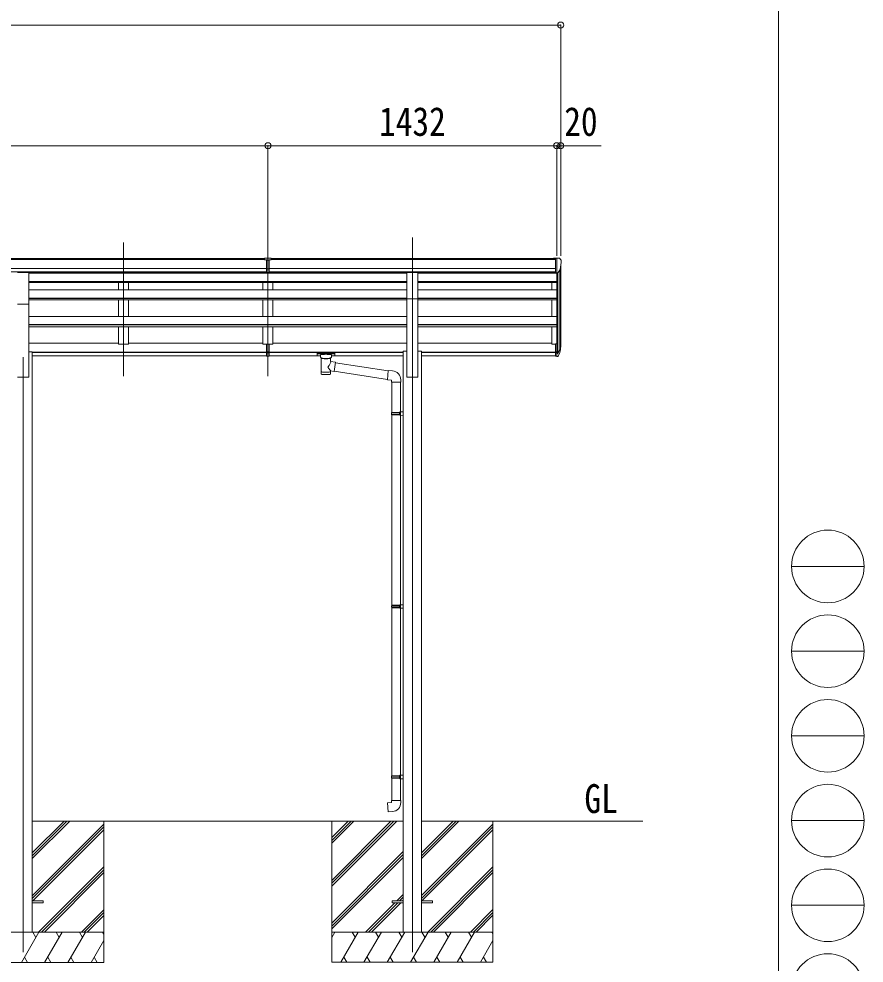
# Model space of a CAD drawing. Units: millimetres at full size, sheet at 1:30. Extents: x -8385 to 8479, y -5853 to 5787.
# Drawn here: x 4287 to 8479, y -3049 to 1632 of the extents above; entities that cross this region are included whole.
import ezdxf
from ezdxf.enums import TextEntityAlignment as Align

# ---------------------------------------------------------------- set-up
doc = ezdxf.new("R2010")
doc.units = ezdxf.units.MM
doc.header["$LTSCALE"] = 30
doc.header["$PDMODE"] = 32
doc.header["$PDSIZE"] = 30
for name, color, linetype, lineweight in [('0-0_0', 7, 'Continuous', 9), ('0-1_本体', 4, 'Continuous', 9), ('0-2_部品', 7, 'Continuous', 9), ('0-8_PARTS2', 2, 'Continuous', 9), ('0-A_寸法', 6, 'Continuous', 9), ('F-0_240', 7, 'Continuous', 9)]:
    doc.layers.add(name, color=color, linetype=linetype, lineweight=lineweight)
doc.styles.add('ＭＳ ゴシック', font='')
doc.styles.get('ＭＳ ゴシック').set_extended_font_data('MS Gothic')

msp = doc.modelspace()

# ---------------------------------------------------------------- linework, layer by layer
at = {"layer": '0-0_0'}
for p, q in [((4353.33, -2531.1), (4538.96, -2345.47)), ((4353.33, -2516.96), (4524.82, -2345.47)), ((4353.33, -2502.82), (4510.68, -2345.47)), ((4353.33, -2345.47), (6192.93, -2345.47)), ((4353.33, -2714.95), (4708.13, -2360.15)), ((4353.33, -2729.09), (4708.13, -2374.29)), ((4708.13, -2345.47), (4708.13, -3045.47)), ((5838.13, -2345.04), (5838.13, -3045.04)), ((5838.13, -2639.22), (6132.31, -2345.04)), ((5838.13, -2653.36), (6146.45, -2345.04)), ((5838.13, -2667.5), (6160.59, -2345.04)), ((5838.13, -2455.37), (5948.46, -2345.04)), ((5838.13, -2441.23), (5934.32, -2345.04)), ((5838.13, -2427.09), (5920.18, -2345.04)), ((7381.61, -2345.04), (6283.33, -2345.04)), ((6283.33, -2530.67), (6468.96, -2345.04)), ((6283.33, -2516.53), (6454.82, -2345.04)), ((6283.33, -2502.39), (6440.68, -2345.04)), ((6283.33, -2714.52), (6638.13, -2359.72)), ((6283.33, -2728.66), (6638.13, -2373.86)), ((6638.13, -2345.04), (6638.13, -3045.04)), ((4355.59, -2740.97), (4708.13, -2388.44)), ((6285.59, -2740.54), (6638.13, -2388)), ((5838.13, -2851.35), (6192.93, -2496.55)), ((5838.13, -2865.49), (6192.93, -2510.69)), ((5838.13, -2879.63), (6192.93, -2524.84)), ((4384.94, -2895.47), (4708.13, -2572.28)), ((6314.94, -2895.04), (6638.13, -2571.85)), ((4399.08, -2895.47), (4708.13, -2586.43)), ((4413.23, -2895.47), (4708.13, -2600.57)), ((6329.08, -2895.04), (6638.13, -2585.99)), ((6343.22, -2895.04), (6638.13, -2600.14)), ((6161.07, -2740.54), (6192.93, -2708.68)), ((6006.57, -2895.04), (6152.07, -2749.54)), ((6020.71, -2895.04), (6166.21, -2749.54)), ((6034.86, -2895.04), (6180.36, -2749.54)), ((6175.21, -2740.54), (6192.93, -2722.83)), ((6189.36, -2740.54), (6192.93, -2736.97)), ((4597.07, -2895.47), (4708.13, -2784.41)), ((4611.22, -2895.47), (4708.13, -2798.56)), ((6527.07, -2895.04), (6638.13, -2783.98)), ((6541.21, -2895.04), (6638.13, -2798.13)), ((4625.36, -2895.47), (4708.13, -2812.7)), ((6555.36, -2895.04), (6638.13, -2812.27)), ((4708.13, -2895.47), (3908.13, -2895.47)), ((4299.29, -3045.47), (4385.89, -2895.47)), ((4370.89, -2921.45), (4355.89, -2895.47)), ((4414.76, -3045.47), (4501.36, -2895.47)), ((4486.36, -2921.45), (4471.36, -2895.47)), ((4530.23, -3045.47), (4616.83, -2895.47)), ((4586.83, -2895.47), (4601.83, -2921.45)), ((4702.3, -2895.47), (4708.13, -2905.57)), ((6638.13, -2895.04), (5838.13, -2895.04)), ((5838.13, -2922.54), (5854.01, -2895.04)), ((5882.88, -3045.04), (5969.48, -2895.04)), ((5954.48, -2921.02), (5939.48, -2895.04)), ((5998.35, -3045.04), (6084.95, -2895.04)), ((6069.95, -2921.02), (6054.95, -2895.04)), ((6113.82, -3045.04), (6200.42, -2895.04)), ((6185.42, -2921.02), (6170.42, -2895.04)), ((6229.29, -3045.04), (6315.89, -2895.04)), ((6300.89, -2921.02), (6285.89, -2895.04)), ((6344.76, -3045.04), (6431.36, -2895.04)), ((6416.36, -2921.02), (6401.36, -2895.04)), ((6460.23, -3045.04), (6546.83, -2895.04)), ((6516.83, -2895.04), (6531.83, -2921.02)), ((6632.3, -2895.04), (6638.13, -2905.14)), ((4645.7, -3045.47), (4708.13, -2937.33)), ((6575.7, -3045.04), (6638.13, -2936.9)), ((4314.29, -3019.49), (4329.29, -3045.47)), ((4429.76, -3019.49), (4444.76, -3045.47)), ((4545.23, -3019.49), (4560.23, -3045.47)), ((4660.7, -3019.49), (4675.7, -3045.47)), ((5897.88, -3019.06), (5912.87, -3045.04)), ((6013.35, -3019.06), (6028.34, -3045.04)), ((6128.82, -3019.06), (6143.82, -3045.04)), ((6244.29, -3019.06), (6259.29, -3045.04)), ((6359.76, -3019.06), (6374.76, -3045.04)), ((6475.23, -3019.06), (6490.23, -3045.04)), ((6590.7, -3019.06), (6605.69, -3045.04)), ((3908.13, -3045.47), (4708.13, -3045.47)), ((5838.13, -3045.04), (6638.13, -3045.04))]:
    msp.add_line(p, q, dxfattribs=at)
at = {"layer": '0-1_本体'}
for p, q in [((-199.37, 443.53), (5505.63, 443.53)), ((-199.37, 438.18), (5505.63, 438.18)), ((5538.63, 443.53), (6947.63, 443.53)), ((5538.63, 438.18), (6947.63, 438.18)), ((-199.37, 394.65), (5515.63, 394.65)), ((-199.37, 376.98), (5515.63, 376.98)), ((4335.63, 374.61), (5515.63, 374.61)), ((4781.13, 374.61), (4781.13, 371.61)), ((4831.13, 374.61), (4831.13, 371.61)), ((5497.13, 374.61), (5497.13, 371.61)), ((5528.63, 394.65), (6947.63, 394.65)), ((5528.63, 376.98), (6947.63, 376.98)), ((5528.63, 374.61), (6210.63, 374.61)), ((5547.13, 374.61), (5547.13, 371.61)), ((6265.63, 374.61), (6947.63, 374.61)), ((6969.85, 387.98), (6969.85, -4.78)), ((6974.13, 17.8), (6974.13, 406.78)), ((4335.63, 371.61), (5522.13, 371.61)), ((5522.13, 329.45), (4335.63, 329.45)), ((5522.13, 328.06), (4335.63, 328.06)), ((5522.13, 371.61), (6210.63, 371.61)), ((5522.13, 324.28), (5522.13, 371.61)), ((5522.13, 329.45), (6210.63, 329.45)), ((5522.13, 328.06), (6210.63, 328.06)), ((6265.63, 371.61), (6954.13, 371.61)), ((6265.63, 329.45), (6954.13, 329.45)), ((6265.63, 328.06), (6954.13, 328.06)), ((6954.13, 372.15), (6954.13, 21.65)), ((6960.13, 372.62), (6960.13, -22.78)), ((5522.13, 324.28), (4335.63, 324.28)), ((5522.13, 288.21), (4335.63, 288.21)), ((4781.13, 324.28), (4781.13, 288.21)), ((4831.13, 324.28), (4831.13, 288.21)), ((5497.13, 324.28), (5497.13, 288.21)), ((5522.13, 324.28), (6210.63, 324.28)), ((5522.13, 288.21), (6210.63, 288.21)), ((5522.13, 239.2), (5522.13, 288.21)), ((5547.13, 324.28), (5547.13, 288.21)), ((6265.63, 324.28), (6954.13, 324.28)), ((6265.63, 288.21), (6954.13, 288.21)), ((6929.13, 288.21), (6929.13, 324.37)), ((5522.13, 247.47), (4335.63, 247.47)), ((5522.13, 245.99), (4335.63, 245.99)), ((4335.63, -145.04), (4335.63, 243.19)), ((5522.13, 239.2), (4335.63, 239.2)), ((4781.13, 239.2), (4781.13, 155.84)), ((4831.13, 239.2), (4831.13, 155.84)), ((5497.13, 239.2), (5497.13, 155.84)), ((5522.13, 247.47), (6210.63, 247.47)), ((5522.13, 245.99), (6210.63, 245.99)), ((5522.13, 239.2), (6210.63, 239.2)), ((5547.13, 239.2), (5547.13, 155.84)), ((6210.63, -145.04), (6210.63, 243.19)), ((6265.63, 247.47), (6954.13, 247.47)), ((6265.63, 245.99), (6954.13, 245.99)), ((6265.63, -145.04), (6265.63, 243.19)), ((6265.63, 239.2), (6954.13, 239.2)), ((6929.13, 155.84), (6929.13, 239.18)), ((4335.63, 155.84), (5522.13, 155.84)), ((5522.13, 155.84), (6210.63, 155.84)), ((5522.13, 155.84), (5522.13, 105.5)), ((6265.63, 155.84), (6954.13, 155.84)), ((5522.13, 116.63), (4335.63, 116.63)), ((5522.13, 115.16), (4335.63, 115.16)), ((5522.13, 105.5), (4335.63, 105.5)), ((4781.13, 105.67), (4781.13, 19.43)), ((4831.13, 105.67), (4831.13, 19.43)), ((5497.13, 105.67), (5497.13, 19.43)), ((5522.13, 116.63), (6210.63, 116.63)), ((5522.13, 115.16), (6210.63, 115.16)), ((5522.13, 105.5), (6210.63, 105.5)), ((5547.13, 105.67), (5547.13, 19.43)), ((6265.63, 116.63), (6954.13, 116.63)), ((6265.63, 115.16), (6954.13, 115.16)), ((6265.63, 105.5), (6954.13, 105.5)), ((6929.13, 19.43), (6929.13, 105.5)), ((4335.63, 24.25), (4781.13, 24.25)), ((4831.13, 19.45), (4781.13, 19.45)), ((4831.13, 24.25), (5497.13, 24.25)), ((5547.13, 19.45), (5497.13, 19.45)), ((5547.13, 24.25), (6210.63, 24.25)), ((6265.63, 24.25), (6929.13, 24.25)), ((6929.13, 19.45), (6947.63, 19.45)), ((4335.63, -18.66), (4353.33, -18.66)), ((4353.33, -18.66), (4353.33, -2895.04)), ((4353.33, -20.06), (5515.63, -20.06)), ((4353.33, -21.44), (5515.63, -21.44)), ((4353.33, -38.62), (5515.63, -38.62)), ((5528.63, -20.06), (6192.93, -20.06)), ((5528.63, -21.44), (6192.93, -21.44)), ((5528.63, -38.62), (5782.63, -38.62)), ((5836.63, -38.62), (6192.93, -38.62)), ((6192.93, -15.04), (6192.93, -2895.04)), ((6192.93, -15.04), (6210.63, -15.04)), ((6265.63, -15.04), (6283.33, -15.04)), ((6283.33, -15.04), (6283.33, -2895.04)), ((6283.33, -20.06), (6947.63, -20.06)), ((6283.33, -21.44), (6947.63, -21.44)), ((6283.33, -38.62), (6947.63, -38.62)), ((4280.63, -145.04), (4335.63, -145.04)), ((6210.63, -145.04), (6265.63, -145.04))]:
    msp.add_line(p, q, dxfattribs=at)
at = {"layer": '0-2_部品'}
for p, q in [((5505.63, 437.1), (5505.63, 444.94)), ((5505.63, 437.1), (5515.63, 437.1)), ((5522.13, 436.28), (5515.63, 436.68)), ((5515.63, 435.1), (5528.63, 435.1)), ((5528.63, 436.62), (5522.13, 436.3)), ((5528.63, 373.47), (5528.63, 438.75)), ((6947.63, 445.13), (6937.63, 445.04)), ((6937.63, 443.53), (6937.63, 445.04)), ((6947.63, 373.15), (6947.63, 445.13)), ((6966.13, 445.13), (6947.63, 445.13)), ((6954.13, 372.15), (6954.13, 445.13)), ((6966.13, 445.13), (6968.46, 444.99)), ((6969.22, 444.56), (6973.29, 438.76)), ((6976.13, 435.76), (6976.13, 435.13)), ((4280.63, 375.26), (4335.63, 375.26)), ((4335.63, 218.31), (4335.63, 375.26)), ((5515.63, 393.58), (5522.13, 393.41)), ((5515.63, 374.53), (5522.13, 374.14)), ((5522.13, 393.41), (5528.63, 393.58)), ((5522.13, 374.14), (5528.63, 374.53)), ((6210.63, 375.26), (6265.63, 375.26)), ((6210.63, 243.19), (6210.63, 375.26)), ((6265.63, 243.19), (6265.63, 375.26)), ((6961.76, 373.96), (6971.03, 390.03)), ((6947.63, 373.15), (6954.13, 373.15)), ((6954.13, 372.15), (6959.34, 372.47)), ((6210.63, 243.19), (6265.63, 243.19)), ((4280.63, 218.31), (4335.63, 218.31)), ((5515.63, -18.06), (5515.63, 19.43)), ((5522.13, 24.23), (5522.13, 24.23)), ((5528.63, -18.06), (5528.63, 19.43)), ((6947.63, 20.25), (6947.63, -40.81)), ((6947.63, 20.25), (6954.13, 20.25)), ((6954.13, 20.25), (6954.13, -41.63)), ((5515.63, -18.06), (5528.63, -18.06)), ((5515.63, -40.3), (5515.63, -18.06)), ((5515.63, -23.46), (5528.63, -23.46)), ((5515.63, -39.24), (5522.13, -39.63)), ((5522.13, -39.63), (5528.63, -39.24)), ((5528.63, -40.3), (5528.63, -18.06)), ((5766.13, -26.52), (5766.13, -37.28)), ((5766.13, -26.71), (5766.13, -28.25)), ((5768.13, -25.86), (5851.13, -25.86)), ((5768.13, -28.03), (5851.13, -28.03)), ((5768.13, -37.94), (5782.63, -37.94)), ((5782.63, -44.75), (5782.63, -34.48)), ((5836.63, -44.75), (5836.63, -34.48)), ((5836.63, -37.94), (5851.13, -37.94)), ((5853.13, -26.52), (5853.13, -37.28)), ((6947.63, -18.06), (6954.13, -18.06)), ((6947.63, -23.46), (6954.13, -23.46)), ((6947.63, -40.81), (6954.13, -40.81)), ((6954.13, -24.46), (6959.27, -24.46)), ((6954.13, -26.46), (6958.98, -26.46)), ((6954.13, -41.63), (6958.98, -41.63)), ((6960.56, -23.71), (6970.32, -5.29)), ((6971.74, -5.79), (6961.57, -24.96)), ((6969.15, -22.64), (6961.57, -40.13)), ((5786.73, -49.25), (5786.71, -129.54)), ((5832.53, -66.82), (5832.53, -49.24)), ((5857.75, -70.73), (5832.53, -66.82)), ((5857.75, -70.73), (5850.73, -115.99)), ((6118.84, -113.3), (5857.44, -72.75)), ((5832.55, -129.54), (5832.53, -112.92)), ((5832.53, -113.17), (5850.73, -115.99)), ((6115.17, -155.23), (5851, -114.25)), ((6139.85, -113.12), (6119.02, -111.29)), ((6134.93, -168.86), (6180.93, -168.86)), ((6136.93, -168.86), (6136.93, -319.1)), ((6178.93, -168.86), (6178.93, -316.54)), ((6180.93, -168.86), (6180.93, -157.94)), ((6134.93, -321.1), (6135.93, -319.1)), ((6134.93, -321.1), (6178.93, -321.1)), ((6134.93, -321.1), (6134.93, -329.1)), ((6135.93, -319.1), (6178.93, -319.1)), ((6174.45, -321.1), (6174.02, -319.1)), ((6176.93, -316.6), (6192.93, -316.13)), ((6176.93, -318.6), (6176.93, -316.6)), ((6176.93, -318.6), (6178.93, -318.6)), ((6192.93, -316.13), (6192.93, -334.07)), ((6134.93, -329.1), (6178.93, -329.1)), ((6134.93, -329.1), (6135.93, -331.1)), ((6135.93, -331.1), (6178.93, -331.1)), ((6136.93, -331.1), (6136.93, -1275.29)), ((6176.93, -333.6), (6176.93, -331.6)), ((6176.93, -333.6), (6192.93, -334.07)), ((6178.93, -333.66), (6178.93, -1272.73)), ((6134.93, -1277.29), (6135.93, -1275.29)), ((6134.93, -1277.29), (6178.93, -1277.29)), ((6134.93, -1277.29), (6134.93, -1285.29)), ((6134.93, -1285.29), (6178.93, -1285.29)), ((6134.93, -1285.29), (6135.93, -1287.29)), ((6135.93, -1275.29), (6178.93, -1275.29)), ((6135.93, -1287.29), (6178.93, -1287.29)), ((6136.93, -1287.29), (6136.93, -2120.45)), ((6174.45, -1277.29), (6174.02, -1275.29)), ((6176.93, -1272.79), (6192.93, -1272.32)), ((6176.93, -1274.79), (6176.93, -1272.79)), ((6176.93, -1274.79), (6178.93, -1274.79)), ((6176.93, -1289.79), (6176.93, -1287.79)), ((6176.93, -1289.79), (6192.93, -1290.26)), ((6178.93, -1289.84), (6178.93, -2117.89)), ((6192.93, -1272.32), (6192.93, -1290.26)), ((6134.93, -2122.45), (6135.93, -2120.45)), ((6134.93, -2122.45), (6178.93, -2122.45)), ((6134.93, -2122.45), (6134.93, -2130.45)), ((6134.93, -2130.45), (6178.93, -2130.45)), ((6134.93, -2130.45), (6135.93, -2132.45)), ((6135.93, -2120.45), (6178.93, -2120.45)), ((6135.93, -2132.45), (6178.93, -2132.45)), ((6136.93, -2132.45), (6136.93, -2242.45)), ((6174.45, -2122.45), (6174.02, -2120.45)), ((6176.93, -2117.95), (6192.93, -2117.48)), ((6176.93, -2119.95), (6176.93, -2117.95)), ((6176.93, -2119.95), (6178.93, -2119.95)), ((6176.93, -2134.95), (6176.93, -2132.95)), ((6176.93, -2134.95), (6192.93, -2135.42)), ((6178.93, -2135), (6178.93, -2242.45)), ((6192.93, -2117.48), (6192.93, -2135.42)), ((6134.93, -2242.45), (6180.93, -2242.45)), ((6134.93, -2252.45), (6134.93, -2242.45)), ((6180.93, -2242.45), (6180.93, -2253.36))]:
    msp.add_line(p, q, dxfattribs=at)
at = {"layer": '0-2_部品', "color": 4}
for p, q in [((4407.73, -2740.97), (4352.93, -2740.97)), ((6138.13, -2740.54), (6138.13, -2749.54)), ((6192.93, -2740.54), (6138.13, -2740.54)), ((6192.93, -2749.54), (6138.13, -2749.54)), ((6338.13, -2740.54), (6283.33, -2740.54)), ((6338.13, -2749.54), (6283.33, -2749.54)), ((6338.13, -2740.54), (6338.13, -2749.54))]:
    msp.add_line(p, q, dxfattribs=at)
at = {"layer": '0-2_部品'}
for points in [[(5505.63, 444.94), (5523.63, 445.1), (5538.63, 444.97)], [(5528.63, 373.47), (5522.13, 373.07), (5515.63, 373.47), (5515.63, 438.81)], [(5528.63, 437.14), (5538.63, 437.23), (5538.63, 444.97)], [(5528.63, 392.48), (5525.37, 392.39), (5522.13, 392.31), (5518.89, 392.39), (5515.63, 392.48)], [(5528.63, -40.3), (5522.13, -40.7), (5515.63, -40.3)], [(5766.13, -26.52), (5766.17, -26.33), (5766.25, -26.19), (5766.35, -26.09), (5766.45, -26.03), (5766.57, -25.99), (5766.86, -25.93), (5767.36, -25.88), (5767.9, -25.86), (5768.13, -25.86)], [(5766.13, -37.28), (5766.17, -37.48), (5766.25, -37.61), (5766.35, -37.71), (5766.45, -37.77), (5766.57, -37.81), (5766.86, -37.87), (5767.36, -37.92), (5767.9, -37.94), (5768.13, -37.94)], [(5782.67, -44.7), (5782.65, -45.05), (5782.89, -46.01), (5783.41, -46.89), (5784.22, -47.73), (5785.33, -48.53), (5786.73, -49.25)], [(5832.53, -49.24), (5832.76, -49.15), (5834.12, -48.41), (5835.23, -47.56), (5835.99, -46.7), (5836.45, -45.8), (5836.62, -44.91)], [(5851.13, -25.86), (5851.48, -25.86), (5852.01, -25.89), (5852.46, -25.94), (5852.77, -26.01), (5852.94, -26.11), (5853.06, -26.25), (5853.12, -26.43), (5853.13, -26.52)], [(5851.13, -37.94), (5851.48, -37.94), (5852.01, -37.91), (5852.46, -37.86), (5852.77, -37.79), (5852.94, -37.69), (5853.06, -37.55), (5853.12, -37.37), (5853.13, -37.28)], [(6119.02, -111.29), (6115.01, -157.12), (6134.93, -158.86), (6134.93, -168.86)], [(6174.45, -321.1), (6174.45, -329.1), (6174.02, -331.1)], [(6176.93, -331.6), (6178.93, -331.6), (6178.93, -318.6)], [(6174.45, -1277.29), (6174.45, -1285.29), (6174.02, -1287.29)], [(6176.93, -1287.79), (6178.93, -1287.79), (6178.93, -1274.79)], [(6174.45, -2122.45), (6174.45, -2130.45), (6174.02, -2132.45)], [(6176.93, -2132.95), (6178.93, -2132.95), (6178.93, -2119.95)], [(6139.85, -2298.19), (6119.02, -2300.01), (6115.01, -2254.19), (6134.93, -2252.45)]]:
    msp.add_lwpolyline(points, dxfattribs=at)
at = {"layer": '0-2_部品', "color": 4}
msp.add_lwpolyline([(4407.73, -2740.97), (4407.73, -2749.97), (4352.93, -2749.97)], dxfattribs=at)
at = {"layer": '0-2_部品'}
for centre, radius, start, end in [((6968.4, 443.99), 1, 35, 86.5), ((6774.13, 435.13), 202, 347.09739, 0), ((6973.13, 435.76), 3, 0, 87), ((6959.16, 375.46), 3, 273.5, 330), ((6840.91, 13.44), 133.22, 344.28698, 356.72013), ((6886.18, 20.66), 88.05, 342.78929, 2.77608), ((6885.47, 16.38), 89.07, 345.58812, 5.50424), ((6958.98, -23.46), 3, 270, 330), ((6958.98, -38.63), 3, 270, 330), ((6959.27, -22.96), 1.5, 270, 330), ((6135.93, -157.94), 45, 0, 85), ((6135.93, -2253.36), 45, 275, 0)]:
    msp.add_arc(centre, radius, start, end, dxfattribs=at)
for centre, major_axis, ratio, start_param, end_param in [((5546.7, 434.79), (24.57, -1.51), 0.121868, 3.1422238, 3.1491027), ((5768.13, -28.25), (2, 0), 0.109601, 1.5707963, 3.1415927), ((5809.63, -34.48), (27, 0), 0.122176, 6.2831853, 9.424778), ((5820.63, -44.75), (16, 0), 0.361356, 6.2636979, 6.2831853), ((5851.13, -28.25), (2, 0), 0.109601, 0, 1.5707963), ((5809.64, -49.71), (-22.91, 0.42), 0.072511, 0.0008029, 1.5715993), ((5809.64, -51.33), (-22.91, 0.42), 0.072511, 0.0008029, 1.5715993), ((5809.62, -49.71), (22.92, 0.42), 0.07247, 4.71158, 6.2823764), ((5809.62, -51.33), (22.92, 0.42), 0.07247, 4.71158, 6.2823764), ((5809.63, -93.37), (-22.81, -26.62), 0.234429, 1.6855472, 3.1268519), ((5809.63, -129.54), (22.92, 0), 0.101955, 3.1415499, 6.2833984), ((5809.63, -117.1), (22.91, 0), 0.122865, 3.1415927, 6.2831853), ((5812.19, -90.72), (20.32, -22.25), 0.045535, 0.0389954, 1.3075346)]:
    msp.add_ellipse(centre, major_axis=major_axis, ratio=ratio, start_param=start_param, end_param=end_param, dxfattribs=at)
at = {"layer": '0-8_PARTS2'}
for p, q in [((4806.13, -139.27), (4806.13, 523.26)), ((5522.13, -138.84), (5522.13, 548.14)), ((6238.13, -138.84), (6238.13, 548.14)), ((4308.13, -45.47), (4308.13, -2995.47)), ((6238.13, -45.04), (6238.13, -2995.04))]:
    msp.add_line(p, q, dxfattribs=at)
at = {"layer": '0-A_寸法'}
for p, q in [((-225.87, 1600.96), (6974.13, 1600.96)), ((6974.13, 1600.96), (6974.13, 457.26)), ((-205.87, 1002.89), (5522.13, 1002.89)), ((5522.13, 1002.89), (5522.13, 457.26)), ((5522.13, 1002.89), (5522.13, 457.26)), ((5522.13, 1002.89), (6954.13, 1002.89)), ((6954.13, 1002.89), (6954.13, 457.26)), ((6954.13, 1002.89), (6974.13, 1002.89)), ((6974.13, 1002.89), (6974.13, 457.26)), ((6974.13, 1002.89), (7174.13, 1002.89))]:
    msp.add_line(p, q, dxfattribs=at)
for p in [(6974.13, 1600.96), (5522.13, 1002.89), (6954.13, 1002.89), (6974.13, 1002.89)]:
    msp.add_point(p, dxfattribs=at)
at = {"layer": 'F-0_240', "color": 5}
msp.add_line((8054.55, 5787.34), (8054.55, -5852.66), dxfattribs=at)
at = {"layer": 'F-0_240', "color": 4}
for p, q in [((8118.66, -1082.66), (8478.66, -1082.66)), ((8118.66, -1502.66), (8478.66, -1502.66)), ((8118.66, -1922.66), (8478.66, -1922.66)), ((8118.66, -2342.66), (8478.66, -2342.66)), ((8118.66, -2762.66), (8478.66, -2762.66))]:
    msp.add_line(p, q, dxfattribs=at)
for centre in [(8298.66, -1082.66), (8298.66, -1502.66), (8298.66, -1922.66), (8298.66, -2342.66), (8298.66, -2762.66), (8298.66, -3182.66)]:
    msp.add_circle(centre, 180, dxfattribs=at)

# ---------------------------------------------------------------- texts
at = {"layer": '0-0_0', "style": 'ＭＳ ゴシック', "width": 0.85}
msp.add_text('GL', height=143, dxfattribs=at).set_placement((7091.6, -2347.91), align=Align.BOTTOM_LEFT)
at = {"layer": '0-A_寸法', "color": 7, "style": 'ＭＳ ゴシック', "width": 0.85}
for s, p in [('1432', (6073.13, 1008.89)), ('20', (6991.63, 1008.89))]:
    msp.add_text(s, height=143, dxfattribs=at).set_placement(p, align=Align.BOTTOM_LEFT)

doc.saveas('drawing.dxf')
